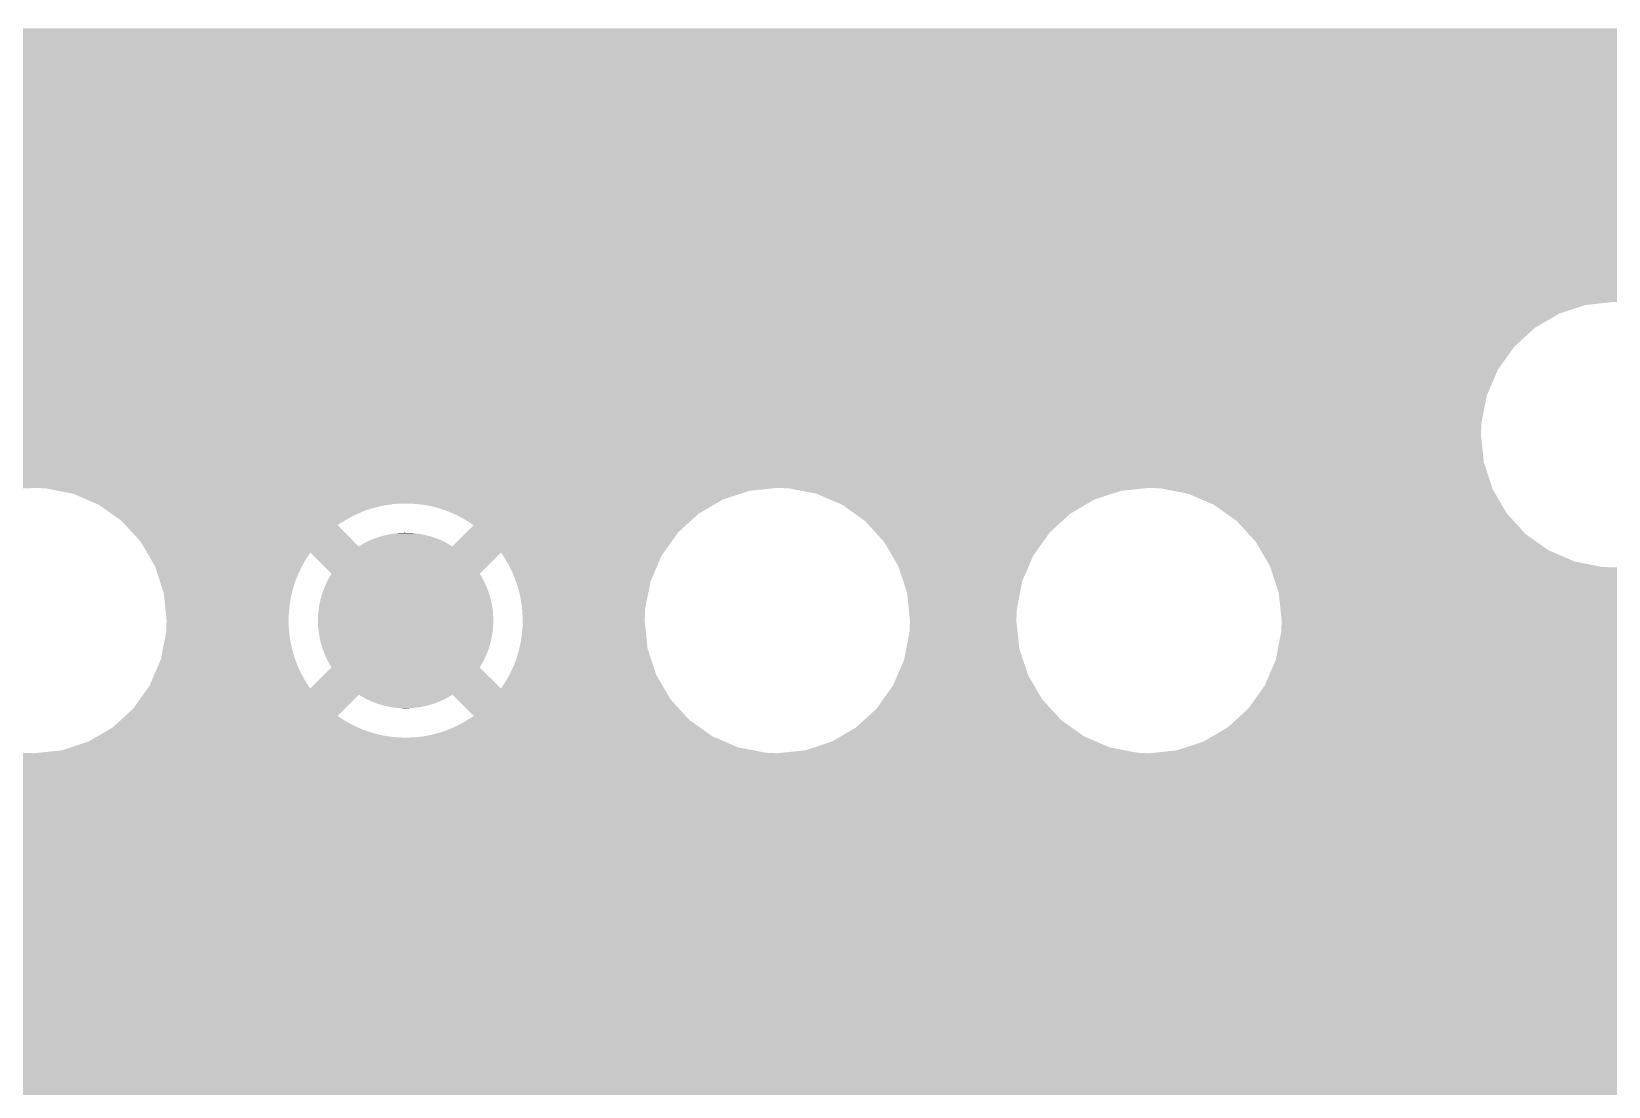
# Model space of a CAD drawing. Extents: x 295 to 953, y 10 to 290.
# Drawn here: x 707.09 to 719.48, y 213.09 to 221.37 of the extents above; entities that cross this region are included whole.
import ezdxf

# ---------------------------------------------------------------- set-up
doc = ezdxf.new("R2010")
doc.units = 0
doc.header["$LTSCALE"] = 5
doc.header["$MEASUREMENT"] = 0
doc.layers.add('GND', color=7, linetype='CONTINUOUS')

msp = doc.modelspace()

# ---------------------------------------------------------------- linework, layer by layer
at = {"layer": 'GND'}
for points in [[(681.709, 221.325), (681.724, 221.346), (845.834, 221.325), (845.82, 221.346)], [(681.724, 221.346), (681.726, 221.349), (845.82, 221.346), (845.818, 221.349)], [(681.726, 221.349), (681.748, 221.401), (845.818, 221.349), (845.785, 221.401)], [(681.598, 221.169), (681.674, 221.276), (846.108, 221.169), (846.215, 221.276)], [(681.674, 221.276), (681.709, 221.325), (852.718, 221.276), (852.722, 221.325)], [(681.494, 221.074), (681.534, 221.11), (846.104, 221.074), (846.049, 221.11)], [(681.534, 221.11), (681.598, 221.169), (846.049, 221.11), (846.108, 221.169)], [(681.326, 220.956), (681.351, 220.971), (846.408, 220.956), (846.344, 220.971)], [(681.351, 220.971), (681.384, 220.99), (846.344, 220.971), (846.281, 220.99)], [(681.384, 220.99), (681.425, 221.014), (846.281, 220.99), (846.22, 221.014)], [(681.425, 221.014), (681.435, 221.02), (846.22, 221.014), (846.207, 221.02)], [(681.435, 221.02), (681.459, 221.042), (846.207, 221.02), (846.161, 221.042)], [(681.459, 221.042), (681.494, 221.074), (846.161, 221.042), (846.104, 221.074)], [(681.036, 220.84), (681.245, 220.909), (852.728, 220.84), (852.723, 220.909)], [(681.245, 220.909), (681.298, 220.939), (852.723, 220.909), (852.721, 220.939)], [(681.298, 220.939), (681.299, 220.94), (846.603, 220.939), (846.538, 220.94)], [(681.299, 220.94), (681.309, 220.946), (846.538, 220.94), (846.473, 220.946)], [(681.309, 220.946), (681.326, 220.956), (846.473, 220.946), (846.408, 220.956)], [(649.503, 220.707), (649.531, 220.766), (852.759, 220.707), (852.745, 220.766)], [(649.531, 220.766), (649.551, 220.816), (852.745, 220.766), (852.733, 220.816)], [(680.817, 220.816), (680.957, 220.831), (852.733, 220.816), (852.729, 220.831)], [(680.957, 220.831), (681.036, 220.84), (852.729, 220.831), (852.728, 220.84)], [(626.194, 220.546), (626.194, 220.595), (852.797, 220.546), (852.786, 220.595)], [(649.435, 220.595), (649.471, 220.649), (852.786, 220.595), (852.773, 220.649)], [(649.471, 220.649), (649.503, 220.707), (852.773, 220.649), (852.759, 220.707)], [(649.059, 220.541), (649.054, 220.546), (852.798, 220.541), (852.797, 220.546)], [(649.22, 220.38), (649.059, 220.541), (852.865, 220.38), (852.798, 220.541)], [(649.143, 220.331), (649.199, 220.366), (852.885, 220.331), (852.871, 220.366)], [(649.199, 220.366), (649.22, 220.38), (852.871, 220.366), (852.865, 220.38)], [(648.836, 220.221), (648.9, 220.234), (852.939, 220.221), (852.931, 220.234)], [(648.9, 220.234), (648.964, 220.252), (852.931, 220.234), (852.92, 220.252)], [(648.964, 220.252), (649, 220.265), (852.92, 220.252), (852.912, 220.265)], [(649, 220.265), (649.025, 220.274), (852.912, 220.265), (852.909, 220.274)], [(649.025, 220.274), (649.085, 220.3), (852.909, 220.274), (852.898, 220.3)], [(649.085, 220.3), (649.143, 220.331), (852.898, 220.3), (852.885, 220.331)], [(626.194, 220.01), (626.194, 220.209), (853.068, 220.01), (852.946, 220.209)], [(648.706, 220.209), (648.771, 220.213), (852.946, 220.209), (852.944, 220.213)], [(648.771, 220.213), (648.836, 220.221), (852.944, 220.213), (852.939, 220.221)], [(626.194, 219.858), (626.194, 220.01), (853.197, 219.858), (853.068, 220.01)], [(626.194, 219.854), (626.194, 219.858), (774.933, 219.854), (774.999, 219.858)], [(626.194, 219.846), (626.194, 219.854), (774.868, 219.846), (774.933, 219.854)], [(626.194, 219.833), (626.194, 219.846), (774.804, 219.833), (774.868, 219.846)], [(626.194, 219.815), (626.194, 219.833), (774.741, 219.815), (774.804, 219.833)], [(626.194, 219.793), (626.194, 219.815), (774.679, 219.793), (774.741, 219.815)], [(626.194, 219.767), (626.194, 219.793), (774.619, 219.767), (774.679, 219.793)], [(626.194, 219.736), (626.194, 219.767), (774.561, 219.736), (774.619, 219.767)], [(626.194, 219.702), (626.194, 219.736), (774.505, 219.702), (774.561, 219.736)], [(626.194, 219.687), (626.194, 219.702), (774.485, 219.687), (774.505, 219.702)], [(626.194, 219.521), (626.194, 219.687), (774.651, 219.521), (774.485, 219.687)], [(626.194, 219.473), (626.194, 219.521), (853.674, 219.473), (853.595, 219.521)], [(626.194, 219.418), (626.194, 219.473), (774.234, 219.418), (774.27, 219.473)], [(626.194, 219.361), (626.194, 219.418), (774.201, 219.361), (774.234, 219.418)], [(626.194, 219.301), (626.194, 219.361), (774.173, 219.301), (774.201, 219.361)], [(626.194, 219.251), (626.194, 219.301), (774.154, 219.251), (774.173, 219.301)], [(669.955, 219.247), (669.863, 219.251), (719.482, 219.247), (719.52, 219.251)], [(670.053, 219.227), (669.955, 219.247), (719.301, 219.227), (719.482, 219.247)], [(670.171, 219.204), (670.053, 219.227), (719.23, 219.204), (719.301, 219.227)], [(670.277, 219.159), (670.171, 219.204), (719.091, 219.159), (719.23, 219.204)], [(670.349, 219.128), (670.277, 219.159), (719.039, 219.128), (719.091, 219.159)], [(677.211, 219.127), (677.145, 219.128), (719.037, 219.127), (719.039, 219.128)], [(677.276, 219.121), (677.211, 219.127), (719.028, 219.121), (719.037, 219.127)], [(677.341, 219.111), (677.276, 219.121), (719.01, 219.111), (719.028, 219.121)], [(677.405, 219.096), (677.341, 219.111), (718.985, 219.096), (719.01, 219.111)], [(677.467, 219.077), (677.405, 219.096), (718.952, 219.077), (718.985, 219.096)], [(677.528, 219.053), (677.467, 219.077), (718.911, 219.053), (718.952, 219.077)], [(677.541, 219.047), (677.528, 219.053), (718.901, 219.047), (718.911, 219.053)], [(677.588, 219.025), (677.541, 219.047), (718.877, 219.025), (718.901, 219.047)], [(677.645, 218.993), (677.588, 219.025), (718.842, 218.993), (718.877, 219.025)], [(677.7, 218.957), (677.645, 218.993), (718.802, 218.957), (718.842, 218.993)], [(677.533, 218.791), (677.641, 218.898), (718.662, 218.791), (718.738, 218.898)], [(677.641, 218.898), (677.7, 218.957), (718.738, 218.898), (718.802, 218.957)], [(670.752, 218.742), (670.723, 218.791), (718.627, 218.742), (718.662, 218.791)], [(677.93, 218.719), (677.914, 218.742), (718.611, 218.719), (718.627, 218.742)], [(677.94, 218.705), (677.93, 218.719), (718.605, 218.705), (718.611, 218.719)], [(677.973, 218.648), (677.94, 218.705), (718.58, 218.648), (718.605, 218.705)], [(678.003, 218.59), (677.973, 218.648), (718.555, 218.59), (718.58, 218.648)], [(678.028, 218.529), (678.003, 218.59), (718.529, 218.529), (718.555, 218.59)], [(678.032, 218.516), (678.028, 218.529), (718.524, 218.516), (718.529, 218.529)], [(678.048, 218.467), (678.032, 218.516), (718.514, 218.467), (718.524, 218.516)], [(678.064, 218.403), (678.048, 218.467), (718.501, 218.403), (718.514, 218.467)], [(678.076, 218.339), (678.064, 218.403), (718.489, 218.339), (718.501, 218.403)], [(678.08, 218.3), (678.076, 218.339), (718.481, 218.3), (718.489, 218.339)], [(678.083, 218.274), (678.08, 218.3), (718.48, 218.274), (718.481, 218.3)], [(678.085, 218.208), (678.083, 218.274), (718.477, 218.208), (718.48, 218.274)], [(678.079, 218.097), (678.084, 218.163), (718.489, 218.097), (718.482, 218.163)], [(678.084, 218.163), (678.085, 218.208), (718.482, 218.163), (718.477, 218.208)], [(678.058, 217.989), (678.069, 218.032), (718.5, 217.989), (718.496, 218.032)], [(678.069, 218.032), (678.079, 218.097), (718.496, 218.032), (718.489, 218.097)], [(678.011, 217.845), (678.034, 217.906), (718.548, 217.845), (718.528, 217.906)], [(678.034, 217.906), (678.054, 217.969), (718.528, 217.906), (718.507, 217.969)], [(678.054, 217.969), (678.058, 217.989), (718.507, 217.969), (718.5, 217.989)], [(677.985, 217.79), (678.011, 217.845), (718.566, 217.79), (718.548, 217.845)], [(692.592, 217.786), (692.501, 217.79), (707.067, 217.786), (707.106, 217.79)], [(707.197, 217.786), (707.106, 217.79), (712.909, 217.786), (712.948, 217.79)], [(707.295, 217.767), (707.197, 217.786), (712.728, 217.767), (712.909, 217.786)], [(707.414, 217.744), (707.295, 217.767), (712.658, 217.744), (712.728, 217.767)], [(713.039, 217.786), (712.948, 217.79), (715.83, 217.786), (715.869, 217.79)], [(713.137, 217.767), (713.039, 217.786), (715.649, 217.767), (715.83, 217.786)], [(713.256, 217.744), (713.137, 217.767), (715.579, 217.744), (715.649, 217.767)], [(715.96, 217.786), (715.869, 217.79), (718.567, 217.786), (718.566, 217.79)], [(715.995, 217.779), (715.96, 217.786), (718.569, 217.779), (718.567, 217.786)], [(716.177, 217.744), (715.995, 217.779), (718.59, 217.744), (718.569, 217.779)], [(707.52, 217.698), (707.414, 217.744), (712.519, 217.698), (712.658, 217.744)], [(707.591, 217.667), (707.52, 217.698), (712.466, 217.667), (712.519, 217.698)], [(707.6, 217.664), (707.591, 217.667), (709.941, 217.664), (710.006, 217.667)], [(707.616, 217.657), (707.6, 217.664), (709.887, 217.657), (709.941, 217.664)], [(707.618, 217.655), (707.616, 217.657), (709.876, 217.655), (709.887, 217.657)], [(707.637, 217.642), (707.618, 217.655), (709.812, 217.642), (709.876, 217.655)], [(707.661, 217.625), (707.637, 217.642), (709.749, 217.625), (709.812, 217.642)], [(707.692, 217.603), (707.661, 217.625), (709.687, 217.603), (709.749, 217.625)], [(710.072, 217.666), (710.006, 217.667), (712.465, 217.666), (712.466, 217.667)], [(710.137, 217.661), (710.072, 217.666), (712.455, 217.661), (712.465, 217.666)], [(710.202, 217.651), (710.137, 217.661), (712.438, 217.651), (712.455, 217.661)], [(710.266, 217.636), (710.202, 217.651), (712.413, 217.636), (712.438, 217.651)], [(710.329, 217.617), (710.266, 217.636), (712.38, 217.617), (712.413, 217.636)], [(713.362, 217.698), (713.256, 217.744), (715.44, 217.698), (715.579, 217.744)], [(713.458, 217.657), (713.362, 217.698), (715.369, 217.657), (715.44, 217.698)], [(713.557, 217.587), (713.458, 217.657), (715.25, 217.587), (715.369, 217.657)], [(716.379, 217.657), (716.177, 217.744), (718.641, 217.657), (718.59, 217.744)], [(716.474, 217.589), (716.379, 217.657), (718.681, 217.589), (718.641, 217.657)], [(707.73, 217.576), (707.692, 217.603), (709.627, 217.576), (709.687, 217.603)], [(707.773, 217.546), (707.73, 217.576), (709.569, 217.546), (709.627, 217.576)], [(707.796, 217.529), (707.773, 217.546), (709.542, 217.529), (709.569, 217.546)], [(707.812, 217.511), (707.796, 217.529), (709.513, 217.511), (709.542, 217.529)], [(707.826, 217.497), (707.812, 217.511), (709.492, 217.497), (709.513, 217.511)], [(707.945, 217.366), (707.826, 217.497), (709.622, 217.366), (709.492, 217.497)], [(710.39, 217.593), (710.329, 217.617), (712.339, 217.593), (712.38, 217.617)], [(710.403, 217.587), (710.39, 217.593), (712.329, 217.587), (712.339, 217.593)], [(710.449, 217.565), (710.403, 217.587), (712.305, 217.565), (712.329, 217.587)], [(710.506, 217.533), (710.449, 217.565), (712.27, 217.533), (712.305, 217.565)], [(710.502, 217.438), (710.561, 217.497), (712.166, 217.438), (712.23, 217.497)], [(710.561, 217.497), (710.506, 217.533), (712.23, 217.497), (712.27, 217.533)], [(713.638, 217.529), (713.557, 217.587), (715.187, 217.529), (715.25, 217.587)], [(713.721, 217.438), (713.638, 217.529), (715.087, 217.438), (715.187, 217.529)], [(716.559, 217.529), (716.474, 217.589), (718.736, 217.529), (718.681, 217.589)], [(716.653, 217.426), (716.559, 217.529), (718.829, 217.426), (718.736, 217.529)], [(709.709, 217.359), (709.742, 217.376), (710.345, 217.359), (710.31, 217.376)], [(709.742, 217.376), (709.76, 217.383), (710.31, 217.376), (710.294, 217.383)], [(709.76, 217.383), (709.795, 217.397), (710.294, 217.383), (710.257, 217.397)], [(709.795, 217.397), (709.814, 217.403), (710.257, 217.397), (710.241, 217.403)], [(709.814, 217.403), (709.849, 217.414), (710.241, 217.403), (710.202, 217.414)], [(709.849, 217.414), (709.869, 217.418), (710.202, 217.414), (710.186, 217.418)], [(709.869, 217.418), (709.905, 217.426), (710.186, 217.418), (710.146, 217.426)], [(709.905, 217.426), (709.926, 217.429), (710.146, 217.426), (710.131, 217.429)], [(709.926, 217.429), (709.961, 217.434), (710.131, 217.429), (710.088, 217.434)], [(709.961, 217.434), (709.988, 217.435), (710.088, 217.434), (710.074, 217.435)], [(709.988, 217.435), (710.017, 217.437), (710.074, 217.435), (710.017, 217.437)], [(710.395, 217.33), (710.502, 217.438), (712.09, 217.33), (712.166, 217.438)], [(713.787, 217.366), (713.721, 217.438), (715.036, 217.366), (715.087, 217.438)], [(716.708, 217.366), (716.653, 217.426), (718.914, 217.366), (718.829, 217.426)], [(707.966, 217.33), (707.945, 217.366), (709.658, 217.33), (709.622, 217.366)], [(707.994, 217.282), (707.966, 217.33), (712.055, 217.282), (712.09, 217.33)], [(708.026, 217.227), (707.994, 217.282), (709.241, 217.227), (709.277, 217.282)], [(709.444, 217.116), (709.277, 217.282), (710.609, 217.116), (710.776, 217.282)], [(709.658, 217.33), (709.692, 217.35), (710.395, 217.33), (710.36, 217.35)], [(709.692, 217.35), (709.709, 217.359), (710.36, 217.35), (710.345, 217.359)], [(710.792, 217.258), (710.776, 217.282), (712.038, 217.258), (712.055, 217.282)], [(710.801, 217.244), (710.792, 217.258), (712.032, 217.244), (712.038, 217.258)], [(713.85, 217.258), (713.787, 217.366), (714.959, 217.258), (715.036, 217.366)], [(713.898, 217.176), (713.85, 217.258), (714.924, 217.176), (714.959, 217.258)], [(716.747, 217.299), (716.708, 217.366), (719.009, 217.299), (718.914, 217.366)], [(716.798, 217.212), (716.747, 217.299), (719.212, 217.212), (719.009, 217.299)], [(708.056, 217.176), (708.026, 217.227), (709.213, 217.176), (709.241, 217.227)], [(708.058, 217.17), (708.056, 217.176), (709.209, 217.17), (709.213, 217.176)], [(708.078, 217.111), (708.058, 217.17), (709.181, 217.111), (709.209, 217.17)], [(710.835, 217.188), (710.801, 217.244), (712.008, 217.188), (712.032, 217.244)], [(710.864, 217.129), (710.835, 217.188), (711.983, 217.129), (712.008, 217.188)], [(710.889, 217.068), (710.864, 217.129), (711.957, 217.068), (711.983, 217.129)], [(713.938, 217.056), (713.898, 217.176), (714.872, 217.056), (714.924, 217.176)], [(716.819, 217.176), (716.798, 217.212), (719.393, 217.176), (719.212, 217.212)], [(716.821, 217.169), (716.819, 217.176), (719.428, 217.169), (719.393, 217.176)], [(716.823, 217.165), (716.821, 217.169), (719.52, 217.165), (719.428, 217.169)], [(716.851, 217.078), (716.823, 217.165), (853.752, 217.078), (853.963, 217.165)], [(708.098, 217.05), (708.078, 217.111), (709.157, 217.05), (709.181, 217.111)], [(708.118, 216.987), (708.098, 217.05), (709.138, 216.987), (709.157, 217.05)], [(709.375, 216.97), (709.391, 217.015), (710.679, 216.97), (710.662, 217.015)], [(709.391, 217.015), (709.395, 217.023), (710.662, 217.015), (710.658, 217.023)], [(709.395, 217.023), (709.415, 217.066), (710.658, 217.023), (710.637, 217.066)], [(709.415, 217.066), (709.42, 217.074), (710.637, 217.066), (710.633, 217.074)], [(709.42, 217.074), (709.444, 217.116), (710.633, 217.074), (710.609, 217.116)], [(710.893, 217.056), (710.889, 217.068), (711.951, 217.056), (711.957, 217.068)], [(710.91, 217.006), (710.893, 217.056), (711.942, 217.006), (711.951, 217.056)], [(710.926, 216.943), (710.91, 217.006), (711.929, 216.943), (711.942, 217.006)], [(713.967, 216.967), (713.938, 217.056), (714.855, 216.967), (714.872, 217.056)], [(716.857, 217.06), (716.851, 217.078), (853.722, 217.06), (853.752, 217.078)], [(716.865, 217.037), (716.857, 217.06), (734.636, 217.037), (734.855, 217.06)], [(716.888, 216.968), (716.865, 217.037), (734.426, 216.968), (734.636, 217.037)], [(708.125, 216.967), (708.118, 216.987), (709.133, 216.967), (709.138, 216.987)], [(708.13, 216.923), (708.125, 216.967), (709.123, 216.923), (709.133, 216.967)], [(708.137, 216.858), (708.13, 216.923), (709.113, 216.858), (709.123, 216.923)], [(709.347, 216.861), (709.356, 216.907), (710.707, 216.861), (710.697, 216.907)], [(709.356, 216.907), (709.358, 216.916), (710.697, 216.907), (710.695, 216.916)], [(709.358, 216.916), (709.371, 216.962), (710.695, 216.916), (710.681, 216.962)], [(709.371, 216.962), (709.375, 216.97), (710.681, 216.962), (710.679, 216.97)], [(710.937, 216.878), (710.926, 216.943), (711.916, 216.878), (711.929, 216.943)], [(710.942, 216.839), (710.937, 216.878), (711.909, 216.839), (711.916, 216.878)], [(713.981, 216.839), (713.967, 216.967), (714.83, 216.839), (714.855, 216.967)], [(716.888, 216.967), (716.888, 216.968), (734.424, 216.967), (734.426, 216.968)], [(716.9, 216.857), (716.888, 216.967), (734.236, 216.857), (734.424, 216.967)], [(708.144, 216.793), (708.137, 216.858), (709.108, 216.793), (709.113, 216.858)], [(708.148, 216.747), (708.144, 216.793), (709.107, 216.747), (709.108, 216.793)], [(709.337, 216.748), (709.339, 216.795), (710.716, 216.748), (710.714, 216.795)], [(709.339, 216.795), (709.34, 216.804), (710.714, 216.795), (710.714, 216.804)], [(709.34, 216.804), (709.345, 216.852), (710.714, 216.804), (710.708, 216.852)], [(709.345, 216.852), (709.347, 216.861), (710.708, 216.852), (710.707, 216.861)], [(710.944, 216.813), (710.942, 216.839), (711.908, 216.813), (711.909, 216.839)], [(710.947, 216.747), (710.944, 216.813), (711.905, 216.747), (711.908, 216.813)], [(713.99, 216.747), (713.981, 216.839), (714.826, 216.747), (714.83, 216.839)], [(716.911, 216.747), (716.9, 216.857), (734.117, 216.747), (734.236, 216.857)], [(708.133, 216.597), (708.144, 216.656), (709.119, 216.597), (709.111, 216.656)], [(708.144, 216.656), (708.145, 216.662), (709.111, 216.656), (709.11, 216.662)], [(708.145, 216.662), (708.147, 216.727), (709.11, 216.662), (709.107, 216.727)], [(708.147, 216.727), (708.148, 216.747), (709.107, 216.727), (709.107, 216.747)], [(709.337, 216.747), (709.337, 216.748), (710.716, 216.747), (710.716, 216.748)], [(709.339, 216.7), (709.337, 216.747), (710.714, 216.7), (710.716, 216.747)], [(709.34, 216.691), (709.339, 216.7), (710.713, 216.691), (710.714, 216.7)], [(709.345, 216.643), (709.34, 216.691), (710.708, 216.643), (710.713, 216.691)], [(709.347, 216.634), (709.345, 216.643), (710.706, 216.634), (710.708, 216.643)], [(709.356, 216.588), (709.347, 216.634), (710.697, 216.588), (710.706, 216.634)], [(710.93, 216.572), (710.94, 216.637), (711.923, 216.572), (711.917, 216.637)], [(710.94, 216.637), (710.946, 216.702), (711.917, 216.637), (711.91, 216.702)], [(710.946, 216.702), (710.947, 216.747), (711.91, 216.702), (711.905, 216.747)], [(713.961, 216.528), (713.986, 216.656), (714.849, 216.528), (714.836, 216.656)], [(713.986, 216.656), (713.99, 216.747), (714.836, 216.656), (714.826, 216.747)], [(716.882, 216.528), (716.907, 216.656), (733.946, 216.528), (734.037, 216.656)], [(716.907, 216.656), (716.91, 216.708), (734.037, 216.656), (734.074, 216.708)], [(716.91, 216.708), (716.911, 216.747), (734.074, 216.708), (734.117, 216.747)], [(708.108, 216.469), (708.12, 216.533), (709.149, 216.469), (709.132, 216.533)], [(708.12, 216.533), (708.133, 216.597), (709.132, 216.533), (709.119, 216.597)], [(709.358, 216.579), (709.356, 216.588), (710.695, 216.579), (710.697, 216.588)], [(709.372, 216.533), (709.358, 216.579), (710.682, 216.533), (710.695, 216.579)], [(709.374, 216.525), (709.372, 216.533), (710.679, 216.525), (710.682, 216.533)], [(709.392, 216.48), (709.374, 216.525), (710.662, 216.48), (710.679, 216.525)], [(710.896, 216.445), (710.915, 216.508), (711.955, 216.445), (711.935, 216.508)], [(710.915, 216.508), (710.92, 216.528), (711.935, 216.508), (711.928, 216.528)], [(710.92, 216.528), (710.93, 216.572), (711.928, 216.528), (711.923, 216.572)], [(713.944, 216.439), (713.961, 216.528), (714.878, 216.439), (714.849, 216.528)], [(716.865, 216.439), (716.882, 216.528), (733.908, 216.439), (733.946, 216.528)], [(708.062, 216.348), (708.088, 216.408), (709.198, 216.348), (709.171, 216.408)], [(708.088, 216.408), (708.102, 216.439), (709.171, 216.408), (709.16, 216.439)], [(708.102, 216.439), (708.108, 216.469), (709.16, 216.439), (709.149, 216.469)], [(709.395, 216.472), (709.392, 216.48), (710.658, 216.472), (710.662, 216.48)], [(709.416, 216.429), (709.395, 216.472), (710.638, 216.429), (710.658, 216.472)], [(709.42, 216.421), (709.416, 216.429), (710.633, 216.421), (710.638, 216.429)], [(709.444, 216.379), (709.42, 216.421), (710.609, 216.379), (710.633, 216.421)], [(710.844, 216.325), (710.872, 216.384), (711.995, 216.325), (711.975, 216.384)], [(710.872, 216.384), (710.896, 216.445), (711.975, 216.384), (711.955, 216.445)], [(713.892, 216.319), (713.944, 216.439), (714.918, 216.319), (714.878, 216.439)], [(716.816, 216.325), (716.865, 216.439), (733.859, 216.325), (733.908, 216.439)], [(708.015, 216.237), (708.037, 216.29), (709.261, 216.237), (709.228, 216.29)], [(708.037, 216.29), (708.062, 216.348), (709.228, 216.29), (709.198, 216.348)], [(709.277, 216.213), (709.444, 216.379), (710.776, 216.213), (710.609, 216.379)], [(710.776, 216.213), (710.812, 216.268), (712.059, 216.213), (712.027, 216.268)], [(710.812, 216.268), (710.84, 216.319), (712.027, 216.268), (711.997, 216.319)], [(710.84, 216.319), (710.844, 216.325), (711.997, 216.319), (711.995, 216.325)], [(713.857, 216.237), (713.892, 216.319), (714.966, 216.237), (714.918, 216.319)], [(716.778, 216.237), (716.816, 216.325), (733.841, 216.237), (733.859, 216.325)], [(707.887, 216.057), (707.963, 216.165), (709.551, 216.057), (709.658, 216.165)], [(707.963, 216.165), (707.998, 216.213), (712.087, 216.165), (712.059, 216.213)], [(707.998, 216.213), (708.013, 216.234), (709.277, 216.213), (709.263, 216.234)], [(708.013, 216.234), (708.015, 216.237), (709.263, 216.234), (709.261, 216.237)], [(709.693, 216.145), (709.658, 216.165), (710.361, 216.145), (710.395, 216.165)], [(709.708, 216.136), (709.693, 216.145), (710.344, 216.136), (710.361, 216.145)], [(709.744, 216.119), (709.708, 216.136), (710.311, 216.119), (710.344, 216.136)], [(710.431, 216.129), (710.395, 216.165), (712.108, 216.129), (712.087, 216.165)], [(713.78, 216.129), (713.857, 216.237), (715.029, 216.129), (714.966, 216.237)], [(716.687, 216.109), (716.778, 216.237), (733.816, 216.109), (733.841, 216.237)], [(707.823, 215.998), (707.887, 216.057), (709.492, 215.998), (709.551, 216.057)], [(709.759, 216.112), (709.744, 216.119), (710.293, 216.112), (710.311, 216.119)], [(709.796, 216.098), (709.759, 216.112), (710.258, 216.098), (710.293, 216.112)], [(709.812, 216.092), (709.796, 216.098), (710.239, 216.092), (710.258, 216.098)], [(709.851, 216.081), (709.812, 216.092), (710.204, 216.081), (710.239, 216.092)], [(709.867, 216.077), (709.851, 216.081), (710.184, 216.077), (710.204, 216.081)], [(709.907, 216.069), (709.867, 216.077), (710.149, 216.069), (710.184, 216.077)], [(709.923, 216.066), (709.907, 216.069), (710.127, 216.066), (710.149, 216.069)], [(709.965, 216.061), (709.923, 216.066), (710.092, 216.061), (710.127, 216.066)], [(709.979, 216.06), (709.965, 216.061), (710.065, 216.06), (710.092, 216.061)], [(710.036, 216.058), (709.979, 216.06), (710.036, 216.058), (710.065, 216.06)], [(710.561, 215.998), (710.431, 216.129), (712.227, 215.998), (712.108, 216.129)], [(713.63, 215.966), (713.729, 216.057), (715.178, 215.966), (715.095, 216.057)], [(713.729, 216.057), (713.78, 216.129), (715.095, 216.057), (715.029, 216.129)], [(716.487, 215.908), (716.607, 216.017), (733.824, 215.908), (733.812, 216.017)], [(716.607, 216.017), (716.65, 216.057), (733.812, 216.017), (733.814, 216.057)], [(716.65, 216.057), (716.687, 216.109), (733.814, 216.057), (733.816, 216.109)], [(707.673, 215.878), (707.714, 215.902), (709.725, 215.878), (709.663, 215.902)], [(707.714, 215.902), (707.724, 215.908), (709.663, 215.902), (709.65, 215.908)], [(707.724, 215.908), (707.748, 215.93), (709.65, 215.908), (709.604, 215.93)], [(707.748, 215.93), (707.783, 215.962), (709.604, 215.93), (709.547, 215.962)], [(707.783, 215.962), (707.823, 215.998), (709.547, 215.962), (709.492, 215.998)], [(710.305, 215.87), (710.366, 215.892), (712.392, 215.87), (712.361, 215.892)], [(710.366, 215.892), (710.426, 215.919), (712.361, 215.892), (712.324, 215.919)], [(710.426, 215.919), (710.484, 215.949), (712.324, 215.919), (712.281, 215.949)], [(710.484, 215.949), (710.511, 215.966), (712.281, 215.949), (712.257, 215.966)], [(710.511, 215.966), (710.54, 215.984), (712.257, 215.966), (712.241, 215.984)], [(710.54, 215.984), (710.561, 215.998), (712.241, 215.984), (712.227, 215.998)], [(713.447, 215.838), (713.566, 215.908), (715.358, 215.838), (715.259, 215.908)], [(713.566, 215.908), (713.63, 215.966), (715.259, 215.908), (715.178, 215.966)], [(716.299, 215.798), (716.487, 215.908), (733.836, 215.798), (733.824, 215.908)], [(707.396, 215.751), (707.534, 215.797), (712.639, 215.751), (712.533, 215.797)], [(707.534, 215.797), (707.587, 215.828), (712.533, 215.797), (712.462, 215.828)], [(707.587, 215.828), (707.588, 215.829), (710.047, 215.828), (709.981, 215.829)], [(707.588, 215.829), (707.598, 215.834), (709.981, 215.829), (709.916, 215.834)], [(707.598, 215.834), (707.615, 215.844), (709.916, 215.834), (709.851, 215.844)], [(707.615, 215.844), (707.64, 215.859), (709.851, 215.844), (709.787, 215.859)], [(707.64, 215.859), (707.673, 215.878), (709.787, 215.859), (709.725, 215.878)], [(710.047, 215.828), (710.112, 215.831), (712.462, 215.828), (712.453, 215.831)], [(710.112, 215.831), (710.166, 215.838), (712.453, 215.831), (712.437, 215.838)], [(710.166, 215.838), (710.177, 215.84), (712.437, 215.838), (712.435, 215.84)], [(710.177, 215.84), (710.241, 215.853), (712.435, 215.84), (712.416, 215.853)], [(710.241, 215.853), (710.305, 215.87), (712.416, 215.853), (712.392, 215.87)], [(713.238, 215.751), (713.376, 215.797), (715.56, 215.751), (715.454, 215.797)], [(713.376, 215.797), (713.447, 215.838), (715.454, 215.797), (715.358, 215.838)], [(716.088, 215.728), (716.297, 215.797), (733.859, 215.728), (733.836, 215.797)], [(716.297, 215.797), (716.299, 215.798), (733.836, 215.797), (733.836, 215.798)], [(626.194, 215.589), (626.194, 215.705), (733.904, 215.589), (733.866, 215.705)], [(692.501, 215.705), (692.539, 215.709), (707.106, 215.705), (707.014, 215.709)], [(707.106, 215.705), (707.144, 215.709), (712.948, 215.705), (712.856, 215.709)], [(707.144, 215.709), (707.325, 215.728), (712.856, 215.709), (712.758, 215.728)], [(707.325, 215.728), (707.396, 215.751), (712.758, 215.728), (712.639, 215.751)], [(712.948, 215.705), (712.986, 215.709), (715.869, 215.705), (715.777, 215.709)], [(712.986, 215.709), (713.167, 215.728), (715.777, 215.709), (715.679, 215.728)], [(713.167, 215.728), (713.238, 215.751), (715.679, 215.728), (715.56, 215.751)], [(715.869, 215.705), (716.088, 215.728), (733.866, 215.705), (733.859, 215.728)], [(626.194, 215.398), (626.194, 215.589), (734.016, 215.398), (733.904, 215.589)], [(626.194, 215.236), (626.194, 215.398), (734.165, 215.236), (734.016, 215.398)], [(626.194, 215.108), (626.194, 215.236), (734.344, 215.108), (734.165, 215.236)], [(626.194, 215.021), (626.194, 215.108), (734.547, 215.021), (734.344, 215.108)], [(626.194, 214.979), (626.194, 215.021), (734.763, 214.979), (734.547, 215.021)], [(626.194, 214.974), (626.194, 214.979), (734.855, 214.974), (734.763, 214.979)], [(626.194, 214.92), (626.194, 214.974), (752.996, 214.92), (753.022, 214.974)], [(626.194, 214.859), (626.194, 214.92), (752.972, 214.859), (752.996, 214.92)], [(626.194, 214.796), (626.194, 214.859), (752.953, 214.796), (752.972, 214.859)], [(626.194, 214.732), (626.194, 214.796), (752.938, 214.732), (752.953, 214.796)], [(626.194, 214.667), (626.194, 214.732), (752.928, 214.667), (752.938, 214.732)], [(626.194, 214.602), (626.194, 214.667), (752.923, 214.602), (752.928, 214.667)], [(626.194, 214.537), (626.194, 214.602), (752.922, 214.537), (752.923, 214.602)], [(626.194, 214.471), (626.194, 214.537), (752.925, 214.471), (752.922, 214.537)], [(626.194, 214.406), (626.194, 214.471), (752.934, 214.406), (752.925, 214.471)], [(626.194, 214.342), (626.194, 214.406), (752.947, 214.342), (752.934, 214.406)], [(626.194, 214.279), (626.194, 214.342), (752.964, 214.279), (752.947, 214.342)], [(626.194, 214.217), (626.194, 214.279), (752.986, 214.217), (752.964, 214.279)], [(626.194, 214.157), (626.194, 214.217), (753.013, 214.157), (752.986, 214.217)], [(626.194, 214.099), (626.194, 214.157), (753.043, 214.099), (753.013, 214.157)], [(626.194, 214.043), (626.194, 214.099), (753.078, 214.043), (753.043, 214.099)], [(626.194, 214.022), (626.194, 214.043), (753.092, 214.022), (753.078, 214.043)], [(626.194, 213.974), (626.194, 214.022), (853.324, 213.974), (853.268, 214.022)], [(626.194, 213.808), (626.194, 213.974), (753.307, 213.808), (753.473, 213.974)], [(626.194, 213.772), (626.194, 213.808), (753.362, 213.772), (753.307, 213.808)], [(626.194, 213.739), (626.194, 213.772), (753.419, 213.739), (753.362, 213.772)], [(626.194, 213.711), (626.194, 213.739), (753.478, 213.711), (753.419, 213.739)], [(626.194, 213.688), (626.194, 213.711), (753.54, 213.688), (753.478, 213.711)], [(626.194, 213.668), (626.194, 213.688), (753.602, 213.668), (753.54, 213.688)], [(626.194, 213.654), (626.194, 213.668), (753.666, 213.654), (753.602, 213.668)], [(626.194, 213.643), (626.194, 213.654), (753.731, 213.643), (753.666, 213.654)], [(626.194, 213.638), (626.194, 213.643), (753.796, 213.638), (753.731, 213.643)], [(626.194, 213.637), (626.194, 213.638), (753.862, 213.637), (753.796, 213.638)], [(626.194, 213.561), (626.194, 213.637), (854.017, 213.561), (853.835, 213.637)], [(626.194, 213.546), (626.194, 213.561), (854.076, 213.546), (854.017, 213.561)], [(626.194, 213.523), (626.194, 213.546), (727.255, 213.523), (727.553, 213.546)], [(626.194, 213.453), (626.194, 213.523), (726.965, 213.453), (727.255, 213.523)], [(626.194, 213.339), (626.194, 213.453), (726.688, 213.339), (726.965, 213.453)], [(626.194, 213.184), (626.194, 213.339), (726.434, 213.184), (726.688, 213.339)], [(626.194, 212.991), (626.194, 213.184), (726.206, 212.991), (726.434, 213.184)]]:
    msp.add_solid(points, dxfattribs=at)

doc.saveas('drawing.dxf')
